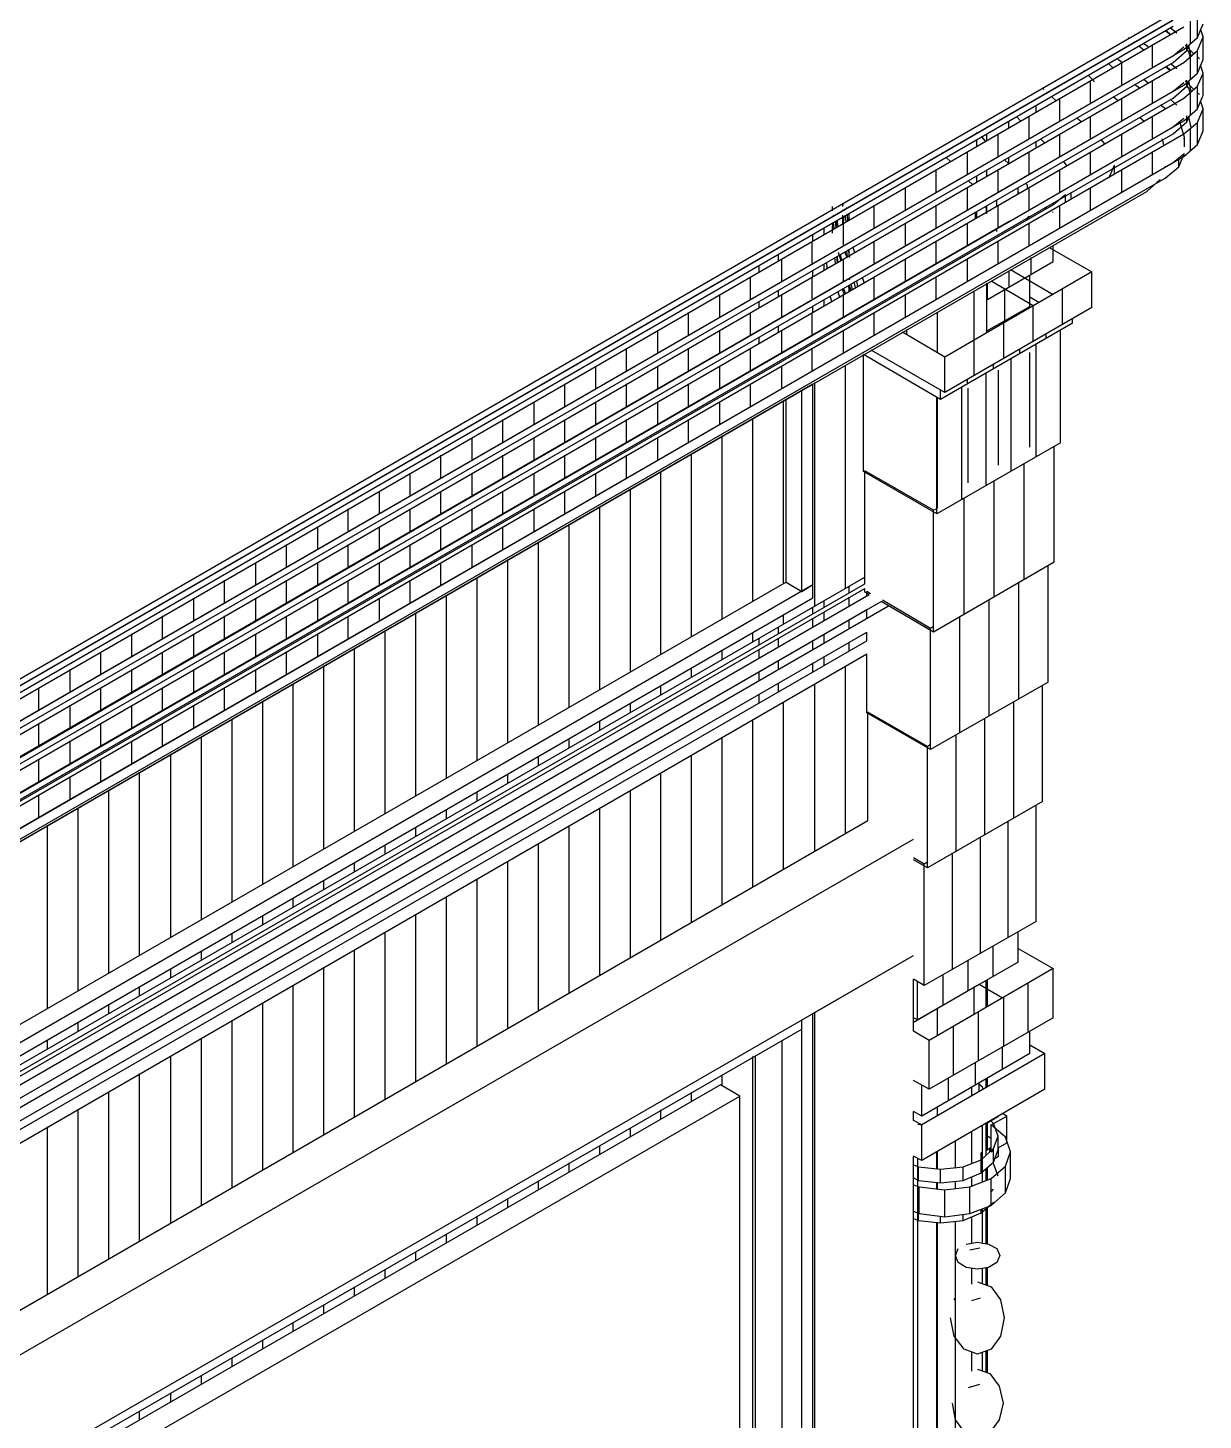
# Model space of a CAD drawing. Header units: inches. Extents: x 0.3 to 16.2, y 0.3 to 11.4.
# Drawn here: x 6.926 to 7.666, y 6.33 to 7.207 of the extents above; entities that cross this region are included whole.
import ezdxf

# ---------------------------------------------------------------- set-up
doc = ezdxf.new("R2010")
doc.units = ezdxf.units.IN
doc.header["$LTSCALE"] = 0.009843
doc.header["$MEASUREMENT"] = 0
doc.layers.add('GEOMETRY', color=7, linetype='Continuous')

msp = doc.modelspace()

# ---------------------------------------------------------------- linework, layer by layer
at = {"layer": 'GEOMETRY'}
for p, q in [((6.52402, 6.56772), (7.64685, 7.21614)), ((6.52402, 6.56772), (7.64685, 7.21614)), ((6.52402, 6.56339), (7.64685, 7.21181)), ((6.52402, 6.56339), (7.64724, 7.21181)), ((6.52402, 6.56339), (7.64724, 7.21181)), ((6.52402, 6.55906), (7.64724, 7.20787)), ((6.52402, 6.55512), (7.65394, 7.20748)), ((6.52402, 6.55512), (7.65394, 7.20748)), ((7.65827, 7.19724), (7.65827, 7.21102)), ((7.6626, 7.20079), (7.6626, 7.21496)), ((7.6626, 7.20079), (7.66614, 7.20945)), ((7.61929, 7.20039), (7.6189, 7.20079)), ((7.62283, 7.19764), (7.62244, 7.19803)), ((7.62559, 7.19921), (7.62559, 7.19961)), ((7.64528, 7.20276), (7.64252, 7.20472)), ((7.64567, 7.20276), (7.64291, 7.20512)), ((7.64961, 7.20354), (7.64567, 7.20669)), ((7.65394, 7.19331), (7.6626, 7.20079)), ((7.6626, 7.19252), (7.66614, 7.20118)), ((7.6626, 7.19252), (7.66614, 7.20118)), ((7.66614, 7.20118), (7.66457, 7.2063)), ((7.66614, 7.18701), (7.66614, 7.20118)), ((6.52402, 6.54134), (7.65394, 7.19331)), ((6.52402, 6.54094), (7.64724, 7.18937)), ((6.52402, 6.54094), (7.64724, 7.18937)), ((6.52402, 6.54094), (7.64724, 7.18937)), ((7.60945, 7.19016), (7.60945, 7.19016)), ((7.62244, 7.19764), (7.62244, 7.19764)), ((7.62874, 7.19291), (7.62559, 7.19528)), ((7.62874, 7.19291), (7.62598, 7.19528)), ((7.6315, 7.19488), (7.62874, 7.19685)), ((7.63425, 7.18228), (7.63425, 7.19646)), ((7.64724, 7.18937), (7.65394, 7.19488)), ((7.64724, 7.18937), (7.65394, 7.19488)), ((7.64724, 7.18937), (7.65394, 7.19488)), ((7.64724, 7.18504), (7.65591, 7.19252)), ((7.65394, 7.18504), (7.6626, 7.19252)), ((7.65394, 7.18504), (7.6626, 7.19252)), ((7.65591, 7.19488), (7.65472, 7.19567)), ((7.65591, 7.19252), (7.65591, 7.19685)), ((7.65591, 7.19252), (7.65748, 7.19646)), ((7.66024, 7.19055), (7.65591, 7.19488)), ((7.65709, 7.19173), (7.65591, 7.19291)), ((7.65709, 7.19567), (7.65709, 7.19606)), ((7.65866, 7.18937), (7.65709, 7.19567)), ((7.65787, 7.18858), (7.65709, 7.19173)), ((7.6626, 7.17835), (7.6626, 7.19252)), ((6.52402, 6.53661), (7.64724, 7.18504)), ((6.52402, 6.53268), (7.65394, 7.18504)), ((6.52402, 6.53268), (7.65394, 7.18504)), ((7.60394, 7.18701), (7.60394, 7.18701)), ((7.60827, 7.18268), (7.60669, 7.18425)), ((7.60906, 7.18189), (7.60827, 7.18268)), ((7.61299, 7.18661), (7.6122, 7.1874)), ((7.61496, 7.18504), (7.61299, 7.18661)), ((7.61496, 7.17087), (7.61496, 7.18504)), ((7.64528, 7.17992), (7.64252, 7.18228)), ((7.64567, 7.18031), (7.64291, 7.18268)), ((7.64961, 7.1811), (7.64567, 7.18425)), ((7.65827, 7.1748), (7.65827, 7.18858)), ((7.66378, 7.1874), (7.6626, 7.18858)), ((7.6626, 7.17835), (7.66614, 7.18701)), ((7.66614, 7.17835), (7.66457, 7.18346)), ((7.59134, 7.17953), (7.59094, 7.17992)), ((7.59764, 7.17283), (7.59409, 7.17677)), ((7.59528, 7.15984), (7.59528, 7.17362)), ((7.6315, 7.17205), (7.62874, 7.17441)), ((7.63425, 7.15984), (7.63425, 7.17362)), ((7.64724, 7.16693), (7.65394, 7.17244)), ((7.64724, 7.16693), (7.65394, 7.17244)), ((7.64724, 7.16693), (7.65394, 7.17244)), ((7.65394, 7.17087), (7.6626, 7.17835)), ((7.65591, 7.17244), (7.65472, 7.17323)), ((7.65591, 7.17008), (7.65591, 7.17402)), ((7.65591, 7.17008), (7.65748, 7.17402)), ((7.66024, 7.16811), (7.65591, 7.17244)), ((7.65709, 7.17323), (7.65709, 7.17362)), ((7.65866, 7.16693), (7.65709, 7.17323)), ((7.6626, 7.17008), (7.66614, 7.17835)), ((7.6626, 7.17008), (7.66614, 7.17835)), ((7.66614, 7.16457), (7.66614, 7.17835)), ((6.52402, 6.5189), (7.65394, 7.17087)), ((6.52402, 6.51811), (7.64724, 7.16693)), ((6.52402, 6.51811), (7.64724, 7.16693)), ((6.52402, 6.51811), (7.64724, 7.16693)), ((7.56575, 7.16811), (7.56496, 7.1689)), ((7.56811, 7.16614), (7.56772, 7.16614)), ((7.57362, 7.16102), (7.57087, 7.16339)), ((7.6126, 7.16102), (7.60945, 7.16339)), ((7.62598, 7.1689), (7.62283, 7.17126)), ((7.64724, 7.1626), (7.65591, 7.17008)), ((7.65394, 7.1626), (7.6626, 7.17008)), ((7.65394, 7.1626), (7.6626, 7.17008)), ((7.65709, 7.1689), (7.65591, 7.17047)), ((7.65787, 7.16614), (7.65709, 7.1689)), ((7.65827, 7.15197), (7.65827, 7.16614)), ((7.6626, 7.15591), (7.6626, 7.17008)), ((7.66378, 7.16496), (7.6626, 7.16575)), ((7.6626, 7.15591), (7.66614, 7.16457)), ((6.52402, 6.51417), (7.64724, 7.1626)), ((6.52402, 6.51024), (7.65394, 7.1626)), ((6.52402, 6.51024), (7.65394, 7.1626)), ((7.56102, 7.16181), (7.56102, 7.1622)), ((7.56102, 7.15394), (7.56102, 7.15787)), ((7.57598, 7.14843), (7.57598, 7.1626)), ((7.61496, 7.14843), (7.61496, 7.1626)), ((7.64252, 7.15591), (7.63937, 7.15827)), ((7.64961, 7.15827), (7.64567, 7.16181)), ((7.65394, 7.14843), (7.6626, 7.15591)), ((7.6626, 7.14724), (7.66614, 7.15591)), ((7.6626, 7.14724), (7.66614, 7.15591)), ((7.66614, 7.15591), (7.66457, 7.16102)), ((7.66614, 7.14213), (7.66614, 7.15591)), ((6.52402, 6.49606), (7.65394, 7.14843)), ((7.5437, 7.15197), (7.5437, 7.15236)), ((7.5437, 7.1437), (7.5437, 7.14764)), ((7.54567, 7.15315), (7.54567, 7.15354)), ((7.55118, 7.14843), (7.54882, 7.15079)), ((7.55669, 7.1374), (7.55669, 7.15118)), ((7.58937, 7.14764), (7.58661, 7.15)), ((7.59528, 7.1374), (7.59528, 7.15118)), ((7.62874, 7.14803), (7.62598, 7.15039)), ((7.63425, 7.1374), (7.63425, 7.15118)), ((7.64724, 7.14449), (7.65394, 7.15)), ((7.64724, 7.14449), (7.65394, 7.15)), ((7.64724, 7.14449), (7.65394, 7.15)), ((7.64724, 7.14016), (7.65591, 7.14764)), ((7.65197, 7.14646), (7.65157, 7.14724)), ((7.65433, 7.1378), (7.65197, 7.14646)), ((7.65394, 7.14016), (7.6626, 7.14724)), ((7.65394, 7.14016), (7.6626, 7.14724)), ((7.65591, 7.14764), (7.65591, 7.15157)), ((7.65591, 7.14764), (7.65748, 7.15157)), ((7.65709, 7.15079), (7.65709, 7.15118)), ((7.65866, 7.14409), (7.65709, 7.15079)), ((7.6626, 7.13346), (7.6626, 7.14724)), ((6.52402, 6.49567), (7.64724, 7.14449)), ((6.52402, 6.49567), (7.64724, 7.14449)), ((6.52402, 6.49567), (7.64724, 7.14449)), ((6.52402, 6.49173), (7.64724, 7.14016)), ((6.52402, 6.4878), (7.65394, 7.14016)), ((6.52402, 6.4878), (7.65394, 7.14016)), ((7.52402, 7.14055), (7.52362, 7.14094)), ((7.52362, 7.14055), (7.52362, 7.14094)), ((7.52913, 7.13543), (7.52677, 7.13819)), ((7.52992, 7.14409), (7.52992, 7.14449)), ((7.52992, 7.13583), (7.52992, 7.13976)), ((7.53701, 7.12598), (7.53701, 7.14016)), ((7.56614, 7.13465), (7.56378, 7.13701)), ((7.57598, 7.12598), (7.57598, 7.14016)), ((7.61496, 7.12598), (7.61496, 7.14016)), ((7.64134, 7.13307), (7.64055, 7.13701)), ((7.65394, 7.13701), (7.65433, 7.1378)), ((7.65394, 7.13701), (7.65433, 7.1378)), ((7.65433, 7.13189), (7.65433, 7.1378)), ((7.65827, 7.12953), (7.65827, 7.1437)), ((7.6626, 7.13346), (7.66614, 7.14213)), ((7.50197, 7.12795), (7.50157, 7.12795)), ((7.51772, 7.11457), (7.51772, 7.12874)), ((7.52362, 7.13228), (7.52362, 7.13622)), ((7.55669, 7.11457), (7.55669, 7.12874)), ((7.56102, 7.1315), (7.56102, 7.13543)), ((7.59528, 7.11457), (7.59528, 7.12874)), ((7.60433, 7.13386), (7.60197, 7.13661)), ((7.60197, 7.13661), (7.60197, 7.13661)), ((7.63425, 7.11457), (7.63425, 7.12874)), ((7.65079, 7.11929), (7.65433, 7.12795)), ((7.65394, 7.12598), (7.6626, 7.13346)), ((6.52402, 6.47362), (7.65394, 7.12598)), ((6.52402, 6.47323), (7.64724, 7.12205)), ((7.50709, 7.12283), (7.50433, 7.1252)), ((7.5437, 7.12126), (7.54094, 7.12402)), ((7.5437, 7.12126), (7.5437, 7.1252)), ((7.57598, 7.12559), (7.57559, 7.12598)), ((7.58031, 7.12008), (7.57835, 7.12283)), ((7.60669, 7.1122), (7.61024, 7.12047)), ((7.60669, 7.1122), (7.61024, 7.12047)), ((7.61024, 7.11496), (7.61024, 7.12047)), ((7.64213, 7.1189), (7.64252, 7.11969)), ((7.64213, 7.1122), (7.65079, 7.11929)), ((7.64724, 7.12205), (7.65394, 7.12756)), ((7.65079, 7.11929), (7.65079, 7.12402)), ((6.52362, 6.46654), (7.64213, 7.1122)), ((7.49803, 7.10354), (7.49803, 7.11772)), ((7.52087, 7.10827), (7.5185, 7.11063)), ((7.52362, 7.10984), (7.52362, 7.11378)), ((7.52913, 7.09882), (7.56102, 7.11732)), ((7.52992, 7.11339), (7.52992, 7.11732)), ((7.53701, 7.10354), (7.53701, 7.11772)), ((7.57598, 7.10354), (7.57598, 7.11772)), ((7.61496, 7.10354), (7.61496, 7.11772)), ((7.63071, 7.10394), (7.63898, 7.11142)), ((6.52323, 6.46457), (7.63071, 7.10394)), ((7.47874, 7.09213), (7.47874, 7.1063)), ((7.51772, 7.09213), (7.51772, 7.1063)), ((7.54961, 7.10236), (7.54961, 7.1063)), ((7.55039, 7.10276), (7.54961, 7.10354)), ((7.55551, 7.10787), (7.55433, 7.10906)), ((7.55551, 7.10591), (7.55551, 7.10787)), ((7.55669, 7.09213), (7.55669, 7.1063)), ((7.57126, 7.09528), (7.57953, 7.10197)), ((7.57126, 7.09528), (7.57953, 7.10197)), ((7.57953, 7.09724), (7.57953, 7.10197)), ((7.58307, 7.09882), (7.58307, 7.10315)), ((7.59528, 7.09213), (7.59528, 7.1063)), ((6.5189, 6.4878), (7.57126, 7.09528)), ((6.5189, 6.4878), (7.57126, 7.09528)), ((7.43268, 7.09252), (7.43268, 7.09449)), ((7.43268, 7.09173), (7.43268, 7.09449)), ((7.43937, 7.09449), (7.43976, 7.09646)), ((7.43937, 7.09449), (7.43937, 7.09646)), ((7.44055, 7.09252), (7.44055, 7.09291)), ((7.44055, 7.09252), (7.44055, 7.09291)), ((7.44173, 7.09331), (7.44173, 7.0937)), ((7.44331, 7.09409), (7.44331, 7.09449)), ((7.45906, 7.0811), (7.45906, 7.09528)), ((7.49803, 7.0811), (7.49803, 7.09528)), ((7.52913, 7.09803), (7.52874, 7.09843)), ((7.52992, 7.08976), (7.52953, 7.09449)), ((7.52992, 7.09094), (7.52992, 7.09488)), ((7.53622, 7.09449), (7.53622, 7.09843)), ((7.53701, 7.0811), (7.53701, 7.09488)), ((7.56772, 7.09291), (7.56654, 7.0937)), ((7.57598, 7.0811), (7.57598, 7.09488)), ((6.51654, 6.49173), (7.54449, 7.08543)), ((6.51654, 6.49173), (7.54449, 7.08543)), ((7.42835, 7.08543), (7.42835, 7.08583)), ((7.42835, 7.08543), (7.42835, 7.08583)), ((7.43268, 7.09173), (7.43268, 7.09252)), ((7.43268, 7.09173), (7.43268, 7.09252)), ((7.43268, 7.09173), (7.43268, 7.09252)), ((7.43268, 7.07756), (7.43307, 7.08425)), ((7.43307, 7.08819), (7.43307, 7.08858)), ((7.43307, 7.08819), (7.43307, 7.08819)), ((7.43346, 7.08858), (7.43386, 7.08898)), ((7.43346, 7.08819), (7.43346, 7.08858)), ((7.43346, 7.08819), (7.43346, 7.08858)), ((7.43386, 7.08071), (7.43346, 7.08425)), ((7.43386, 7.08031), (7.43346, 7.08425)), ((7.43425, 7.08898), (7.43425, 7.08898)), ((7.43465, 7.08898), (7.43465, 7.08937)), ((7.43504, 7.0811), (7.43465, 7.08504)), ((7.43543, 7.0815), (7.43504, 7.08504)), ((7.43543, 7.08976), (7.43543, 7.08976)), ((7.43622, 7.08189), (7.43583, 7.08583)), ((7.43976, 7.08386), (7.43937, 7.08898)), ((7.43937, 7.08386), (7.43937, 7.08898)), ((7.43976, 7.09213), (7.43976, 7.09252)), ((7.43976, 7.09213), (7.43976, 7.09252)), ((7.43976, 7.08386), (7.44016, 7.08819)), ((7.44134, 7.08465), (7.44094, 7.08858)), ((7.44252, 7.08543), (7.44213, 7.08937)), ((7.44331, 7.08583), (7.44331, 7.08976)), ((7.52283, 7.08701), (7.52283, 7.09094)), ((7.52362, 7.0874), (7.52362, 7.09134)), ((7.55512, 7.08583), (7.5563, 7.08858)), ((7.57165, 7.09055), (7.57126, 7.09094)), ((7.42047, 7.0811), (7.42047, 7.0811)), ((7.42047, 7.07283), (7.42047, 7.07677)), ((7.42756, 7.07756), (7.42756, 7.08071)), ((7.42756, 7.07756), (7.42756, 7.08071)), ((7.42756, 7.07677), (7.42756, 7.07756)), ((7.42756, 7.07677), (7.42756, 7.07756)), ((7.43268, 7.08031), (7.43307, 7.08386)), ((7.43268, 7.08031), (7.43307, 7.08386)), ((7.43268, 7.07992), (7.43268, 7.08031)), ((7.43268, 7.07756), (7.43268, 7.08031)), ((7.43976, 7.06969), (7.43976, 7.08386)), ((7.47874, 7.06969), (7.47874, 7.08386)), ((7.51772, 7.06969), (7.51772, 7.08386)), ((7.53622, 7.07874), (7.53622, 7.08031)), ((7.55669, 7.06969), (7.55669, 7.08386)), ((7.39882, 7.0685), (7.39882, 7.0685)), ((7.42008, 7.05866), (7.42008, 7.07244)), ((7.43661, 7.06772), (7.43661, 7.06811)), ((7.44213, 7.0626), (7.44173, 7.06654)), ((7.4437, 7.0622), (7.44291, 7.06732)), ((7.44331, 7.06339), (7.44331, 7.06732)), ((7.44685, 7.06535), (7.44567, 7.0689)), ((7.45906, 7.05866), (7.45906, 7.07244)), ((7.49803, 7.05866), (7.49803, 7.07244)), ((7.53701, 7.05866), (7.53701, 7.07244)), ((7.56929, 7.0685), (7.59606, 7.05315)), ((7.57165, 7.05984), (7.57165, 7.07008)), ((7.38661, 7.06142), (7.38661, 7.06142)), ((7.39882, 7.06024), (7.39882, 7.06417)), ((7.40079, 7.04724), (7.40079, 7.06142)), ((7.42756, 7.05433), (7.42756, 7.05827)), ((7.42953, 7.05551), (7.42913, 7.05906)), ((7.43465, 7.05866), (7.43425, 7.0622)), ((7.43583, 7.05906), (7.43543, 7.06299)), ((7.43622, 7.05945), (7.43583, 7.06299)), ((7.43819, 7.06024), (7.43661, 7.06535)), ((7.43858, 7.06063), (7.4378, 7.06417)), ((7.43976, 7.04724), (7.43976, 7.06142)), ((7.44173, 7.0626), (7.44055, 7.06575)), ((7.47874, 7.04724), (7.47874, 7.06142)), ((7.51772, 7.04724), (7.51772, 7.06142)), ((7.53031, 7.03583), (7.57165, 7.05984)), ((7.55787, 7.05197), (7.55787, 7.0622)), ((7.3811, 7.03622), (7.3811, 7.05)), ((7.38661, 7.05315), (7.38661, 7.05709)), ((7.42008, 7.03622), (7.42008, 7.05)), ((7.42047, 7.05039), (7.42047, 7.05433)), ((7.4437, 7.04803), (7.44331, 7.04921)), ((7.45276, 7.04646), (7.45157, 7.04961)), ((7.45906, 7.03622), (7.45906, 7.05)), ((7.49803, 7.03622), (7.49803, 7.05)), ((7.59606, 7.05315), (7.50354, 6.99961)), ((7.59606, 7.05315), (7.50354, 6.99961)), ((7.54409, 7.0437), (7.54409, 7.05394)), ((7.54488, 7.05472), (7.57165, 7.03898)), ((7.55709, 7.0315), (7.55709, 7.05118)), ((7.59606, 7.03071), (7.59606, 7.05315)), ((7.39882, 7.0378), (7.39882, 7.04173)), ((7.43661, 7.03976), (7.43661, 7.04094)), ((7.44016, 7.03898), (7.43898, 7.04252)), ((7.44094, 7.03976), (7.43976, 7.04291)), ((7.4437, 7.04134), (7.44291, 7.04449)), ((7.44449, 7.04173), (7.44331, 7.04488)), ((7.44331, 7.04094), (7.44331, 7.04488)), ((7.44528, 7.04213), (7.44449, 7.04567)), ((7.44724, 7.04331), (7.44646, 7.04685)), ((7.44882, 7.04409), (7.44803, 7.04764)), ((7.52205, 7.01063), (7.52205, 7.04134)), ((7.52992, 7.01496), (7.52992, 7.04606)), ((7.52992, 7.01496), (7.52992, 7.04606)), ((7.53031, 7.03583), (7.53031, 7.04606)), ((7.53268, 7.04764), (7.55945, 7.03189)), ((7.54134, 7.02244), (7.54134, 7.04213)), ((7.57756, 7.02008), (7.57756, 7.04252)), ((7.36181, 7.0248), (7.36181, 7.03898)), ((7.38661, 7.03071), (7.38661, 7.03465)), ((7.40079, 7.0248), (7.40079, 7.03898)), ((7.42047, 7.02795), (7.42047, 7.03189)), ((7.42756, 7.03189), (7.42756, 7.03583)), ((7.4315, 7.0374), (7.4311, 7.0378)), ((7.43228, 7.03465), (7.4315, 7.0374)), ((7.4374, 7.0374), (7.43661, 7.03976)), ((7.43976, 7.0248), (7.43976, 7.03898)), ((7.47874, 7.0248), (7.47874, 7.03898)), ((7.52992, 7.03622), (7.53031, 7.03583)), ((7.52992, 7.01614), (7.55709, 7.0315)), ((7.5626, 7.03386), (7.55709, 7.0374)), ((7.55906, 7.00945), (7.55906, 7.03189)), ((7.34213, 7.01339), (7.34213, 7.02756)), ((7.3811, 7.01339), (7.3811, 7.02756)), ((7.42008, 7.01339), (7.42008, 7.02756)), ((7.45906, 7.01339), (7.45906, 7.02756)), ((7.49882, 7.00236), (7.49882, 7.02795)), ((7.59606, 7.03071), (7.50354, 6.97717)), ((7.58386, 7.02087), (7.58386, 7.02362)), ((7.32283, 7.00236), (7.32283, 7.01654)), ((7.36181, 7.00236), (7.36181, 7.01654)), ((7.39882, 7.01535), (7.39882, 7.01929)), ((7.40079, 7.00236), (7.40079, 7.01654)), ((7.43976, 7.00236), (7.43976, 7.01654)), ((7.50354, 6.99961), (7.47677, 7.01535)), ((7.50354, 6.99961), (7.47677, 7.01535)), ((7.47953, 7.01378), (7.47953, 7.01693)), ((7.58386, 7.02087), (7.50079, 6.97283)), ((7.54055, 6.99843), (7.54055, 7.02126)), ((7.56732, 7.01142), (7.56732, 7.01417)), ((7.57638, 6.94567), (7.57638, 7.01654)), ((7.38661, 7.00827), (7.38661, 7.0122)), ((7.52205, 6.9878), (7.52205, 7.01024)), ((7.56102, 6.93661), (7.56102, 7.00748)), ((7.30315, 6.99094), (7.30315, 7.00512)), ((7.34213, 6.99094), (7.34213, 7.00512)), ((7.3811, 6.99094), (7.3811, 7.00512)), ((7.42008, 6.99094), (7.42008, 7.00512)), ((7.50079, 6.97283), (7.45236, 7.00118)), ((7.45236, 6.92756), (7.45236, 7.00118)), ((7.50354, 6.97717), (7.45709, 7.00394)), ((7.50354, 6.97717), (7.50354, 6.99961)), ((7.54528, 6.92756), (7.54528, 6.99843)), ((7.55079, 7.00157), (7.55079, 7.00433)), ((7.55709, 6.94291), (7.55709, 7.00236)), ((7.28386, 6.97992), (7.28386, 6.9937)), ((7.32283, 6.97992), (7.32283, 6.9937)), ((7.36181, 6.97992), (7.36181, 6.9937)), ((7.40079, 6.97992), (7.40079, 6.9937)), ((7.44094, 6.85394), (7.44094, 6.99449)), ((7.52953, 6.9189), (7.52953, 6.98976)), ((7.53425, 6.99213), (7.53425, 6.99488)), ((7.5374, 6.9315), (7.5374, 6.99134)), ((6.63071, 6.52677), (7.42047, 6.98268)), ((7.26417, 6.9685), (7.26417, 6.98268)), ((7.30315, 6.9685), (7.30315, 6.98268)), ((7.34213, 6.9685), (7.34213, 6.98268)), ((7.3811, 6.9685), (7.3811, 6.98268)), ((7.41339, 6.97874), (7.42047, 6.98268)), ((7.41339, 6.97874), (7.42047, 6.98268)), ((7.42047, 6.8563), (7.42047, 6.98268)), ((7.42165, 6.84291), (7.42165, 6.98346)), ((7.51417, 6.90984), (7.51417, 6.98071)), ((7.51772, 6.98268), (7.51772, 6.98543)), ((7.51811, 6.92047), (7.51811, 6.97992)), ((7.24488, 6.95748), (7.24488, 6.97126)), ((7.28386, 6.95748), (7.28386, 6.97126)), ((7.32283, 6.95748), (7.32283, 6.97126)), ((7.36181, 6.95748), (7.36181, 6.97126)), ((7.40197, 6.85709), (7.40197, 6.97205)), ((7.40354, 6.85787), (7.40354, 6.97283)), ((7.41339, 6.85197), (7.41339, 6.97874)), ((7.49843, 6.90079), (7.49843, 6.97441)), ((7.49882, 6.90433), (7.49882, 6.97441)), ((7.50079, 6.97283), (7.50079, 6.97874)), ((7.2252, 6.94606), (7.2252, 6.96024)), ((7.26417, 6.94606), (7.26417, 6.96024)), ((7.30315, 6.94606), (7.30315, 6.96024)), ((7.34213, 6.94606), (7.34213, 6.96024)), ((7.38268, 6.84567), (7.38268, 6.96102)), ((7.20591, 6.93465), (7.20591, 6.94882)), ((7.24488, 6.93465), (7.24488, 6.94882)), ((7.28386, 6.93465), (7.28386, 6.94882)), ((7.32283, 6.93465), (7.32283, 6.94882)), ((7.36339, 6.83465), (7.36339, 6.95)), ((7.57638, 6.94567), (7.49843, 6.90079)), ((7.18622, 6.92362), (7.18622, 6.9378)), ((7.2252, 6.92362), (7.2252, 6.9378)), ((7.26417, 6.92362), (7.26417, 6.9378)), ((7.30315, 6.92362), (7.30315, 6.9378)), ((7.34409, 6.82362), (7.34409, 6.93858)), ((7.57244, 6.87047), (7.57244, 6.94331)), ((7.16693, 6.9122), (7.16693, 6.92638)), ((7.20591, 6.9122), (7.20591, 6.92638)), ((7.24488, 6.9122), (7.24488, 6.92638)), ((7.28386, 6.9122), (7.28386, 6.92638)), ((7.3248, 6.8122), (7.3248, 6.92756)), ((7.49843, 6.90079), (7.45236, 6.92756)), ((7.49646, 6.90315), (7.45315, 6.92795)), ((7.49646, 6.90315), (7.45315, 6.92795)), ((7.45315, 6.85669), (7.45315, 6.92795)), ((7.55354, 6.85945), (7.55354, 6.93268)), ((7.55354, 6.86772), (7.55354, 6.92756)), ((7.53465, 6.84843), (7.53465, 6.92165)), ((7.14764, 6.90118), (7.14764, 6.91496)), ((7.18622, 6.90118), (7.18622, 6.91496)), ((7.2252, 6.90118), (7.2252, 6.91496)), ((7.26417, 6.90118), (7.26417, 6.91496)), ((7.30551, 6.80118), (7.30551, 6.91654)), ((7.51575, 6.8374), (7.51575, 6.91063)), ((7.53465, 6.85669), (7.53465, 6.91654)), ((7.12795, 6.88976), (7.12795, 6.90394)), ((7.16693, 6.88976), (7.16693, 6.90394)), ((7.20591, 6.88976), (7.20591, 6.90394)), ((7.24488, 6.88976), (7.24488, 6.90394)), ((7.28622, 6.79016), (7.28622, 6.90551)), ((7.49843, 6.90394), (7.49646, 6.90315)), ((7.49843, 6.90394), (7.49646, 6.90315)), ((7.49646, 6.82638), (7.49646, 6.90315)), ((7.51575, 6.84606), (7.51575, 6.90551)), ((7.10866, 6.87874), (7.10866, 6.89252)), ((7.14764, 6.87874), (7.14764, 6.89252)), ((7.18622, 6.87874), (7.18622, 6.89252)), ((7.2252, 6.87874), (7.2252, 6.89252)), ((7.26693, 6.77874), (7.26693, 6.89409)), ((7.24764, 6.76772), (7.24764, 6.88307)), ((7.08898, 6.86732), (7.08898, 6.8815)), ((7.12795, 6.86732), (7.12795, 6.8815)), ((7.16693, 6.86732), (7.16693, 6.8815)), ((7.20591, 6.86732), (7.20591, 6.8815)), ((7.06969, 6.8563), (7.06969, 6.87008)), ((7.10866, 6.85591), (7.10866, 6.87008)), ((7.14764, 6.85591), (7.14764, 6.87008)), ((7.18622, 6.85591), (7.18622, 6.87008)), ((7.22835, 6.75669), (7.22835, 6.87205)), ((7.57244, 6.87047), (7.49646, 6.82638)), ((7.5685, 6.79488), (7.5685, 6.86811)), ((6.62205, 6.3811), (7.45315, 6.86102)), ((6.62205, 6.37717), (7.45315, 6.85669)), ((6.62205, 6.37717), (7.45315, 6.85669)), ((6.63071, 6.40039), (7.42047, 6.8563)), ((6.63071, 6.40039), (7.42047, 6.8563)), ((7.40354, 6.85787), (6.63819, 6.41575)), ((7.05, 6.84488), (7.05, 6.85906)), ((7.08898, 6.84488), (7.08898, 6.85906)), ((7.12795, 6.84488), (7.12795, 6.85906)), ((7.16693, 6.84488), (7.16693, 6.85906)), ((7.20906, 6.74528), (7.20906, 6.86063)), ((7.40354, 6.85787), (7.41339, 6.85197)), ((7.41339, 6.85197), (7.42047, 6.8563)), ((7.42047, 6.84803), (7.42047, 6.8563)), ((7.55, 6.78425), (7.55, 6.85748)), ((6.62205, 6.37402), (7.45315, 6.85394)), ((6.62205, 6.3685), (7.45591, 6.85)), ((6.62205, 6.3685), (7.45591, 6.85)), ((6.63071, 6.39173), (7.42047, 6.84803)), ((7.03071, 6.83346), (7.03071, 6.84764)), ((7.06969, 6.83346), (7.06969, 6.84764)), ((7.10866, 6.83346), (7.10866, 6.84764)), ((7.14764, 6.83346), (7.14764, 6.84764)), ((7.18976, 6.73425), (7.18976, 6.84961)), ((7.44331, 6.85118), (7.44331, 6.85512)), ((7.44331, 6.84252), (7.44331, 6.84843)), ((7.45315, 6.85157), (7.45315, 6.85394)), ((7.45591, 6.85), (7.45315, 6.85157)), ((7.45669, 6.85039), (7.45433, 6.85197)), ((7.45669, 6.85039), (7.45433, 6.85197)), ((7.45433, 6.84882), (7.45433, 6.85197)), ((7.55, 6.79291), (7.55, 6.85236)), ((6.62205, 6.36024), (7.46339, 6.84567)), ((6.62205, 6.35433), (7.46811, 6.84291)), ((6.62205, 6.35433), (7.46811, 6.84291)), ((6.62205, 6.36024), (7.45433, 6.84055)), ((7.17047, 6.72323), (7.17047, 6.83858)), ((7.42047, 6.83819), (7.42047, 6.84213)), ((7.42756, 6.84213), (7.42756, 6.84606)), ((7.42756, 6.83346), (7.42756, 6.83898)), ((7.45433, 6.83504), (7.45433, 6.84055)), ((7.49646, 6.82638), (7.46339, 6.84567)), ((7.49449, 6.82874), (7.46417, 6.84646)), ((7.49449, 6.82874), (7.46417, 6.84646)), ((7.5315, 6.77362), (7.5315, 6.84685)), ((7.5315, 6.78189), (7.5315, 6.84173)), ((7.01102, 6.82244), (7.01102, 6.83661)), ((7.05, 6.82244), (7.05, 6.83661)), ((7.08898, 6.82244), (7.08898, 6.83622)), ((7.12795, 6.82244), (7.12795, 6.83622)), ((7.40197, 6.8315), (7.40197, 6.8374)), ((7.42047, 6.82953), (7.42047, 6.83504)), ((7.44331, 6.82874), (7.44331, 6.83425)), ((7.49646, 6.82992), (7.49449, 6.82874)), ((7.49646, 6.82992), (7.49449, 6.82874)), ((7.51299, 6.76299), (7.51299, 6.83622)), ((7.51299, 6.77126), (7.51299, 6.8311)), ((6.62205, 6.34606), (7.45433, 6.82638)), ((6.62205, 6.34606), (7.45433, 6.82638)), ((6.99173, 6.81102), (6.99173, 6.8252)), ((7.03071, 6.81102), (7.03071, 6.8252)), ((7.06969, 6.81102), (7.06969, 6.8252)), ((7.10866, 6.81102), (7.10866, 6.8252)), ((7.15118, 6.71181), (7.15118, 6.82717)), ((7.38268, 6.82047), (7.38268, 6.82598)), ((7.38661, 6.8185), (7.38661, 6.82244)), ((7.39882, 6.8252), (7.39882, 6.82953)), ((7.39882, 6.81693), (7.39882, 6.82244)), ((7.42047, 6.81535), (7.42047, 6.82126)), ((7.42756, 6.81929), (7.42756, 6.8252)), ((7.45433, 6.82087), (7.45433, 6.82638)), ((7.49449, 6.75236), (7.49449, 6.82874)), ((6.62205, 6.34055), (7.45433, 6.82087)), ((6.62205, 6.34055), (7.45433, 6.82087)), ((6.62205, 6.33189), (7.45433, 6.8126)), ((6.97205, 6.8), (6.97205, 6.81378)), ((7.01102, 6.8), (7.01102, 6.81378)), ((7.05, 6.8), (7.05, 6.81378)), ((7.08898, 6.8), (7.08898, 6.81378)), ((7.13189, 6.70079), (7.13189, 6.81614)), ((7.36339, 6.80945), (7.36339, 6.81496)), ((7.38661, 6.80984), (7.38661, 6.81535)), ((7.44331, 6.81457), (7.44331, 6.82008)), ((7.45433, 6.77559), (7.45433, 6.8126)), ((7.1126, 6.68976), (7.1126, 6.80512)), ((7.34409, 6.79803), (7.34409, 6.80394)), ((7.39882, 6.80276), (7.39882, 6.80866)), ((7.42047, 6.80157), (7.42047, 6.80709)), ((7.42756, 6.80551), (7.42756, 6.81102)), ((7.44094, 6.69921), (7.44094, 6.80472)), ((6.95276, 6.78858), (6.95276, 6.80276)), ((6.99173, 6.78858), (6.99173, 6.80276)), ((7.03071, 6.78858), (7.03071, 6.80276)), ((7.06969, 6.78858), (7.06969, 6.80276)), ((7.38661, 6.79567), (7.38661, 6.80157)), ((7.5685, 6.79488), (7.49449, 6.75236)), ((6.93307, 6.77756), (6.93307, 6.79134)), ((6.97205, 6.77756), (6.97205, 6.79134)), ((7.01102, 6.77756), (7.01102, 6.79134)), ((7.05, 6.77756), (7.05, 6.79134)), ((7.09331, 6.67835), (7.09331, 6.7937)), ((7.3248, 6.78701), (7.3248, 6.79252)), ((7.38661, 6.78189), (7.38661, 6.7874)), ((7.39882, 6.78898), (7.39882, 6.79449)), ((7.42165, 6.68819), (7.42165, 6.7937)), ((7.56496, 6.71969), (7.56496, 6.79291)), ((6.95276, 6.76614), (6.95276, 6.78031)), ((6.99173, 6.76614), (6.99173, 6.78031)), ((7.03071, 6.76614), (7.03071, 6.78031)), ((7.07402, 6.66732), (7.07402, 6.78268)), ((7.30551, 6.77598), (7.30551, 6.7815)), ((7.40197, 6.67677), (7.40197, 6.78228)), ((7.54685, 6.70906), (7.54685, 6.78228)), ((6.93307, 6.75472), (6.93307, 6.7689)), ((6.97205, 6.75472), (6.97205, 6.7689)), ((7.01102, 6.75472), (7.01102, 6.7689)), ((7.05472, 6.6563), (7.05472, 6.77165)), ((7.28622, 6.76457), (7.28622, 6.77047)), ((7.38268, 6.66575), (7.38268, 6.77126)), ((7.49449, 6.75236), (7.45433, 6.77559)), ((7.49252, 6.75433), (7.45512, 6.77598)), ((7.49252, 6.75433), (7.45512, 6.77598)), ((7.45512, 6.70748), (7.45512, 6.77598)), ((7.52874, 6.69882), (7.52874, 6.77205)), ((7.54685, 6.71772), (7.54685, 6.77717)), ((7.03543, 6.64528), (7.03543, 6.76024)), ((7.36339, 6.65472), (7.36339, 6.76024)), ((7.51063, 6.68858), (7.51063, 6.76142)), ((7.52874, 6.70709), (7.52874, 6.76693)), ((6.95276, 6.7437), (6.95276, 6.75787)), ((6.99173, 6.7437), (6.99173, 6.75787)), ((7.26693, 6.75354), (7.26693, 6.75906)), ((7.49449, 6.75551), (7.49252, 6.75433)), ((7.49449, 6.75551), (7.49252, 6.75433)), ((7.49252, 6.67795), (7.49252, 6.75433)), ((7.51063, 6.69685), (7.51063, 6.7563)), ((6.93307, 6.73228), (6.93307, 6.74646)), ((6.97205, 6.73228), (6.97205, 6.74646)), ((7.01614, 6.63386), (7.01614, 6.74921)), ((7.24764, 6.74252), (7.24764, 6.74803)), ((7.34409, 6.64331), (7.34409, 6.74882)), ((6.95276, 6.72126), (6.95276, 6.73504)), ((6.99646, 6.62283), (6.99646, 6.73819)), ((7.22835, 6.7311), (7.22835, 6.73701)), ((7.3248, 6.63228), (7.3248, 6.7378)), ((6.97717, 6.61181), (6.97717, 6.72677)), ((7.20906, 6.72008), (7.20906, 6.72559)), ((7.30551, 6.62126), (7.30551, 6.72677)), ((6.93307, 6.70984), (6.93307, 6.72402)), ((7.56496, 6.71969), (7.49252, 6.67795)), ((7.56102, 6.64409), (7.56102, 6.71732)), ((7.45512, 6.70748), (6.61417, 6.22205)), ((6.95787, 6.60039), (6.95787, 6.71575)), ((7.18976, 6.70906), (7.18976, 6.71457)), ((7.28622, 6.61024), (7.28622, 6.71535)), ((7.54331, 6.63425), (7.54331, 6.70709)), ((6.93858, 6.58937), (6.93858, 6.70472)), ((7.17047, 6.69764), (7.17047, 6.70354)), ((7.26693, 6.59882), (7.26693, 6.70433)), ((7.54331, 6.64252), (7.54331, 6.70236)), ((6.61417, 6.19409), (7.48386, 6.69606)), ((6.61417, 6.19409), (7.48386, 6.69606)), ((7.15118, 6.68661), (7.15118, 6.69213)), ((7.24764, 6.5878), (7.24764, 6.69331)), ((7.52598, 6.62402), (7.52598, 6.69724)), ((7.52598, 6.63228), (7.52598, 6.69213)), ((7.13189, 6.67559), (7.13189, 6.6811)), ((7.22835, 6.57677), (7.22835, 6.68189)), ((7.49055, 6.68031), (7.48386, 6.68425)), ((7.49055, 6.68031), (7.48386, 6.68425)), ((7.49252, 6.67795), (7.48386, 6.68307)), ((7.49252, 6.6815), (7.49055, 6.68031)), ((7.49252, 6.6815), (7.49055, 6.68031)), ((7.50827, 6.61378), (7.50827, 6.68701)), ((7.50827, 6.62244), (7.50827, 6.68189)), ((7.49055, 6.60394), (7.49055, 6.68031)), ((7.1126, 6.66457), (7.1126, 6.67008)), ((7.20906, 6.56535), (7.20906, 6.67087)), ((7.09331, 6.65315), (7.09331, 6.65866)), ((7.18976, 6.55433), (7.18976, 6.65984)), ((7.07402, 6.64213), (7.07402, 6.64764)), ((7.17047, 6.54331), (7.17047, 6.64843)), ((7.15118, 6.53189), (7.15118, 6.6374)), ((7.56102, 6.64409), (7.49055, 6.60394)), ((7.54961, 6.6185), (7.54961, 6.6378)), ((7.05472, 6.6311), (7.05472, 6.63661)), ((7.53386, 6.60945), (7.53386, 6.62874)), ((6.61024, 6.1185), (7.48386, 6.62283)), ((7.03543, 6.61969), (7.03543, 6.62559)), ((7.13189, 6.52087), (7.13189, 6.62638)), ((7.42047, 6.58622), (7.48386, 6.62283)), ((7.42047, 6.58622), (7.48386, 6.62283)), ((7.51811, 6.60039), (7.51811, 6.61969)), ((7.54961, 6.62717), (7.57165, 6.61457)), ((7.01614, 6.60866), (7.01614, 6.61417)), ((7.1126, 6.50984), (7.1126, 6.61535)), ((7.54961, 6.6185), (7.48622, 6.58228)), ((7.57165, 6.61457), (7.4937, 6.56929)), ((7.57165, 6.61457), (7.4937, 6.56929)), ((7.57165, 6.58346), (7.57165, 6.61457)), ((6.99646, 6.59764), (6.99646, 6.60315)), ((7.09331, 6.49843), (7.09331, 6.60394)), ((7.49055, 6.60394), (7.48386, 6.60787)), ((7.48386, 6.5752), (7.48386, 6.60787)), ((7.48386, 6.58071), (7.5252, 6.60472)), ((7.48622, 6.58228), (7.48622, 6.6063)), ((7.50236, 6.59134), (7.50236, 6.61024)), ((7.52205, 6.58583), (7.52205, 6.60276)), ((7.5252, 6.60472), (7.53976, 6.59606)), ((7.52953, 6.59016), (7.52953, 6.60709)), ((7.52992, 6.59055), (7.52992, 6.60709)), ((7.52992, 6.59055), (7.52992, 6.60709)), ((7.53031, 6.59055), (7.53031, 6.60748)), ((7.55591, 6.57441), (7.55591, 6.60551)), ((7.54055, 6.56535), (7.54055, 6.59646)), ((6.97717, 6.58622), (6.97717, 6.59213)), ((7.07402, 6.4874), (7.07402, 6.59291)), ((7.42047, 5.43898), (7.42047, 6.58622)), ((7.42165, 5.46772), (7.42165, 6.58701)), ((7.49882, 6.57244), (7.49882, 6.58937)), ((7.5248, 6.55669), (7.5248, 6.5874)), ((6.65984, 6.14173), (7.41339, 6.57638)), ((6.95787, 6.5752), (6.95787, 6.58071)), ((7.05472, 6.47638), (7.05472, 6.58189)), ((7.40118, 6.56929), (7.41339, 6.57638)), ((7.40118, 6.56929), (7.41339, 6.57638)), ((7.41339, 6.57638), (7.41339, 6.58228)), ((7.41339, 5.45709), (7.41339, 6.57638)), ((7.48622, 6.58228), (7.48386, 6.58346)), ((7.57165, 6.58346), (7.4937, 6.53858)), ((7.50906, 6.54764), (7.50906, 6.57835)), ((6.93858, 6.56417), (6.93858, 6.56969)), ((7.03543, 6.46496), (7.03543, 6.57047)), ((7.40118, 5.45039), (7.40118, 6.56929)), ((7.4937, 6.56929), (7.48386, 6.5752)), ((7.4937, 6.56929), (7.48386, 6.5752)), ((7.4937, 6.53858), (7.4937, 6.56929)), ((7.55709, 6.56102), (7.55709, 6.5752)), ((7.01614, 6.45394), (7.01614, 6.55945)), ((7.38268, 5.45945), (7.38268, 6.55906)), ((7.38425, 5.46024), (7.38425, 6.55945)), ((7.56654, 6.56102), (7.48898, 6.51614)), ((7.56654, 6.56102), (7.48898, 6.51614)), ((7.55709, 6.56102), (7.48898, 6.52165)), ((7.53976, 6.55118), (7.53976, 6.56535)), ((7.55709, 6.56654), (7.56654, 6.56102)), ((7.56654, 6.53858), (7.56654, 6.56102)), ((7.52283, 6.54134), (7.52283, 6.55551)), ((7.3622, 6.54134), (6.66969, 6.14173)), ((6.99646, 6.44291), (6.99646, 6.54843)), ((7.37441, 6.53425), (7.3622, 6.54134)), ((7.36339, 6.54055), (7.36339, 6.54764)), ((7.4937, 6.53858), (7.48386, 6.54409)), ((7.48898, 6.52165), (7.48898, 6.54134)), ((7.50591, 6.5315), (7.50591, 6.54567)), ((7.52717, 6.53976), (7.52441, 6.54213)), ((7.5252, 6.53701), (7.5252, 6.54291)), ((7.52953, 6.53937), (7.52953, 6.54528)), ((7.52992, 6.53976), (7.52992, 6.54528)), ((7.52992, 6.53976), (7.52992, 6.54528)), ((7.53031, 6.53976), (7.53031, 6.54567)), ((7.53031, 6.53976), (7.53031, 6.54567)), ((6.68189, 6.13465), (7.37441, 6.53425)), ((6.68189, 6.13465), (7.37441, 6.53425)), ((6.97717, 6.4315), (6.97717, 6.53701)), ((7.34409, 6.5311), (7.34409, 6.53661)), ((7.37441, 5.46575), (7.37441, 6.53425)), ((7.56654, 6.53858), (7.48898, 6.4937)), ((7.52047, 6.53425), (7.52047, 6.53976)), ((7.52756, 6.53858), (7.52717, 6.53976)), ((6.95787, 6.42047), (6.95787, 6.52598)), ((7.3248, 6.51969), (7.3248, 6.52559)), ((7.48898, 6.52165), (7.48386, 6.52441)), ((7.48386, 6.5189), (7.48386, 6.52441)), ((7.49882, 6.52165), (7.49882, 6.52756)), ((7.54252, 6.52165), (7.53976, 6.52323)), ((6.93858, 6.40945), (6.93858, 6.51496)), ((7.30551, 6.50866), (7.30551, 6.51417)), ((7.48898, 6.51614), (7.48386, 6.5189)), ((7.48898, 6.51614), (7.48386, 6.5189)), ((7.48661, 6.51654), (7.48898, 6.51614)), ((7.48661, 6.51654), (7.48898, 6.51614)), ((7.48898, 6.4937), (7.48898, 6.51614)), ((7.52638, 6.51535), (7.52717, 6.51575)), ((7.52717, 6.48031), (7.52717, 6.51575)), ((7.52953, 6.51693), (7.5374, 6.52165)), ((7.52953, 6.5), (7.52953, 6.51693)), ((7.52953, 6.49685), (7.52953, 6.51693)), ((7.52992, 6.50039), (7.52992, 6.51732)), ((7.52992, 6.50039), (7.52992, 6.51732)), ((7.53031, 6.50039), (7.53031, 6.51732)), ((7.53031, 6.50039), (7.53031, 6.51732)), ((7.53425, 6.51693), (7.53228, 6.5189)), ((7.53268, 6.51614), (7.54252, 6.52165)), ((7.53268, 6.51614), (7.54252, 6.52165)), ((7.54173, 6.50827), (7.53268, 6.51614)), ((7.53268, 6.49921), (7.53268, 6.51614)), ((7.53701, 6.50906), (7.53425, 6.51693)), ((7.54252, 6.50472), (7.54252, 6.52165)), ((7.51024, 6.48937), (7.51024, 6.50591)), ((7.52047, 6.49173), (7.52047, 6.51181)), ((7.52047, 6.49173), (7.52047, 6.51181)), ((7.53268, 6.50748), (7.53031, 6.50906)), ((7.53425, 6.50118), (7.53701, 6.50906)), ((7.53425, 6.50118), (7.53701, 6.50906)), ((7.53701, 6.50039), (7.53701, 6.50906)), ((7.54488, 6.49921), (7.54173, 6.50827)), ((7.28622, 6.49764), (7.28622, 6.50315)), ((7.49843, 6.48858), (7.49843, 6.49921)), ((7.49882, 6.48858), (7.49882, 6.49921)), ((7.52638, 6.49409), (7.53425, 6.50118)), ((7.52638, 6.49409), (7.53425, 6.50118)), ((7.52638, 6.49843), (7.52717, 6.49882)), ((7.52638, 6.49843), (7.52717, 6.49882)), ((7.52717, 6.49803), (7.52638, 6.49843)), ((7.52638, 6.49016), (7.52638, 6.49843)), ((7.52953, 6.5), (7.53268, 6.50197)), ((7.52953, 6.5), (7.53268, 6.50197)), ((7.53189, 6.49882), (7.53189, 6.50157)), ((7.53268, 6.49921), (7.53425, 6.5)), ((7.53425, 6.49252), (7.53425, 6.50118)), ((7.53425, 6.49252), (7.53701, 6.50039)), ((7.53701, 6.50157), (7.54252, 6.50472)), ((7.5374, 6.49646), (7.5374, 6.50197)), ((7.54173, 6.49016), (7.54488, 6.49921)), ((7.54173, 6.49016), (7.54488, 6.49921)), ((7.54488, 6.48228), (7.54488, 6.49921)), ((7.26693, 6.48622), (7.26693, 6.49213)), ((7.48898, 6.4937), (7.48386, 6.49646)), ((7.48386, 5.47559), (7.48386, 6.49646)), ((7.48386, 6.49094), (7.48701, 6.48976)), ((7.48386, 6.49094), (7.48701, 6.48976)), ((7.48661, 5.33543), (7.48661, 6.49488)), ((7.48701, 6.4811), (7.48701, 6.48976)), ((7.48701, 6.48976), (7.50079, 6.48819)), ((7.48701, 6.48976), (7.50079, 6.48819)), ((7.50079, 6.48819), (7.51496, 6.48976)), ((7.50079, 6.48819), (7.51496, 6.48976)), ((7.50079, 6.47953), (7.50079, 6.48819)), ((7.51496, 6.48976), (7.52638, 6.49409)), ((7.51496, 6.48976), (7.52638, 6.49409)), ((7.51496, 6.4811), (7.51496, 6.48976)), ((7.52638, 6.48583), (7.52638, 6.49409)), ((7.52638, 6.48583), (7.53425, 6.49252)), ((7.52953, 6.4811), (7.52953, 6.48858)), ((7.52953, 6.4811), (7.52953, 6.48858)), ((7.52992, 6.4811), (7.52992, 6.48858)), ((7.52992, 6.4811), (7.52992, 6.48858)), ((7.53031, 6.4815), (7.53031, 6.48898)), ((7.53031, 6.4815), (7.53031, 6.48898)), ((7.53268, 6.48228), (7.54173, 6.49016)), ((7.53268, 6.48228), (7.54173, 6.49016)), ((7.53425, 6.49173), (7.53386, 6.49213)), ((7.53425, 6.49449), (7.5374, 6.49646)), ((7.53701, 6.48386), (7.53425, 6.49173)), ((7.54173, 6.47323), (7.54173, 6.49016)), ((7.24764, 6.4752), (7.24764, 6.48071)), ((7.48386, 6.48268), (7.48701, 6.4811)), ((7.48701, 6.4811), (7.50079, 6.47953)), ((7.49843, 6.47598), (7.49843, 6.47992)), ((7.49882, 6.47598), (7.49882, 6.47992)), ((7.50079, 6.47953), (7.51496, 6.4811)), ((7.51024, 6.47598), (7.51024, 6.48071)), ((7.51496, 6.4811), (7.52638, 6.48583)), ((7.51929, 6.47717), (7.53268, 6.48228)), ((7.51929, 6.47717), (7.53268, 6.48228)), ((7.52047, 6.47756), (7.52047, 6.48346)), ((7.52047, 6.47756), (7.52047, 6.48346)), ((7.53268, 6.46535), (7.53268, 6.48228)), ((7.54173, 6.47323), (7.54488, 6.48228)), ((7.48386, 6.47835), (7.4874, 6.47717)), ((7.48386, 6.47835), (7.4874, 6.47717)), ((7.4874, 6.46024), (7.4874, 6.47717)), ((7.4874, 6.47717), (7.50354, 6.4752)), ((7.4874, 6.47717), (7.50354, 6.4752)), ((7.50354, 6.4752), (7.51929, 6.47717)), ((7.50354, 6.4752), (7.51929, 6.47717)), ((7.50354, 6.45827), (7.50354, 6.4752)), ((7.51929, 6.46024), (7.51929, 6.47717)), ((7.53268, 6.47402), (7.53425, 6.47559)), ((7.53268, 6.47402), (7.53425, 6.47559)), ((7.53268, 6.46535), (7.54173, 6.47323)), ((7.22835, 6.46417), (7.22835, 6.46969)), ((7.48386, 6.46181), (7.4874, 6.46024)), ((7.48701, 6.45591), (7.48701, 6.46457)), ((7.48701, 6.46457), (7.4874, 6.46417)), ((7.48701, 6.46457), (7.4874, 6.46417)), ((7.51929, 6.46024), (7.53268, 6.46535)), ((7.52638, 6.46063), (7.53425, 6.46732)), ((7.52638, 6.46063), (7.52638, 6.46299)), ((7.52717, 6.44173), (7.52717, 6.46339)), ((7.52953, 6.44134), (7.52953, 6.46299)), ((7.52953, 6.44134), (7.52953, 6.46299)), ((7.52992, 6.44134), (7.52992, 6.46339)), ((7.52992, 6.44134), (7.52992, 6.46339)), ((7.53031, 6.44134), (7.53031, 6.46378)), ((7.53031, 6.44134), (7.53031, 6.46378)), ((7.20906, 6.45315), (7.20906, 6.45866)), ((7.48386, 6.45709), (7.48701, 6.45591)), ((7.48701, 6.45591), (7.50079, 6.45433)), ((7.4874, 6.46024), (7.50354, 6.45827)), ((7.49843, 5.58858), (7.49843, 6.45472)), ((7.49882, 5.58858), (7.49882, 6.45472)), ((7.50079, 6.45433), (7.50079, 6.45866)), ((7.50079, 6.45433), (7.51496, 6.45591)), ((7.50354, 6.45827), (7.51929, 6.46024)), ((7.51024, 5.58937), (7.51024, 6.45551)), ((7.51496, 6.45591), (7.52638, 6.46063)), ((7.51496, 6.45591), (7.51496, 6.45984)), ((7.52047, 6.44173), (7.52047, 6.45827)), ((7.52047, 6.44173), (7.52047, 6.45827)), ((7.18976, 6.44173), (7.18976, 6.44724)), ((7.17047, 6.43071), (7.17047, 6.43622)), ((7.51024, 6.43386), (7.51181, 6.43819)), ((7.51693, 6.44094), (7.52402, 6.44213)), ((7.51929, 6.4374), (7.52559, 6.43858)), ((7.52402, 6.44213), (7.5311, 6.44094)), ((7.5311, 6.44094), (7.53622, 6.43819)), ((7.53622, 6.43819), (7.53819, 6.43386)), ((7.51181, 6.42953), (7.51024, 6.43386)), ((7.51693, 6.42638), (7.51181, 6.42953)), ((7.53622, 6.42953), (7.5311, 6.42638)), ((7.53819, 6.43386), (7.53622, 6.42953)), ((7.15118, 6.41969), (7.15118, 6.4252)), ((7.52402, 6.4252), (7.51693, 6.42638)), ((7.52047, 6.41575), (7.52047, 6.42598)), ((7.52047, 6.41575), (7.52047, 6.42598)), ((7.5311, 6.42638), (7.52402, 6.4252)), ((7.52717, 6.41614), (7.52717, 6.42598)), ((7.52953, 6.41535), (7.52953, 6.42638)), ((7.52953, 6.41535), (7.52953, 6.42638)), ((7.52992, 6.41496), (7.52992, 6.42638)), ((7.52992, 6.41496), (7.52992, 6.42638)), ((7.53031, 6.41496), (7.53031, 6.42638)), ((7.53031, 6.41496), (7.53031, 6.42638)), ((7.13189, 6.40827), (7.13189, 6.41417)), ((7.52402, 6.41732), (7.53268, 6.41417)), ((7.53268, 6.41417), (7.53858, 6.40591)), ((7.1126, 6.39724), (7.1126, 6.40276)), ((7.50945, 6.40591), (7.51024, 6.40709)), ((7.52047, 6.40551), (7.52598, 6.40709)), ((7.53858, 6.40591), (7.54094, 6.39449)), ((7.09331, 6.38622), (7.09331, 6.39173)), ((7.50945, 6.38307), (7.50709, 6.39449)), ((7.54094, 6.39449), (7.53858, 6.38307)), ((7.51575, 6.3748), (7.50945, 6.38307)), ((7.53858, 6.38307), (7.53268, 6.3748)), ((7.07402, 6.3748), (7.07402, 6.38071)), ((7.52402, 6.37165), (7.51575, 6.3748)), ((7.53268, 6.3748), (7.52402, 6.37165)), ((7.53031, 6.36024), (7.53031, 6.37402)), ((7.53031, 6.36024), (7.53031, 6.37402)), ((7.05472, 6.36378), (7.05472, 6.36929)), ((7.52047, 6.36102), (7.52047, 6.37283)), ((7.52047, 6.36102), (7.52047, 6.37283)), ((7.52717, 6.36142), (7.52717, 6.37283)), ((7.52953, 6.36063), (7.52953, 6.37362)), ((7.52953, 6.36063), (7.52953, 6.37362)), ((7.52992, 6.36024), (7.52992, 6.37362)), ((7.52992, 6.36024), (7.52992, 6.37362)), ((7.03543, 6.35276), (7.03543, 6.35827)), ((7.52402, 6.3622), (7.53189, 6.35945)), ((7.53189, 6.35945), (7.5378, 6.35157)), ((7.5185, 6.35079), (7.52559, 6.35276)), ((7.5378, 6.35157), (7.54016, 6.34094)), ((7.01614, 6.34134), (7.01614, 6.34724)), ((7.51024, 6.33031), (7.50827, 6.34094)), ((7.54016, 6.34094), (7.5378, 6.33031)), ((6.99646, 6.33031), (6.99646, 6.33583)), ((7.51614, 6.32244), (7.51024, 6.33031)), ((7.5378, 6.33031), (7.53189, 6.32244))]:
    msp.add_line(p, q, dxfattribs=at)

doc.saveas('drawing.dxf')
